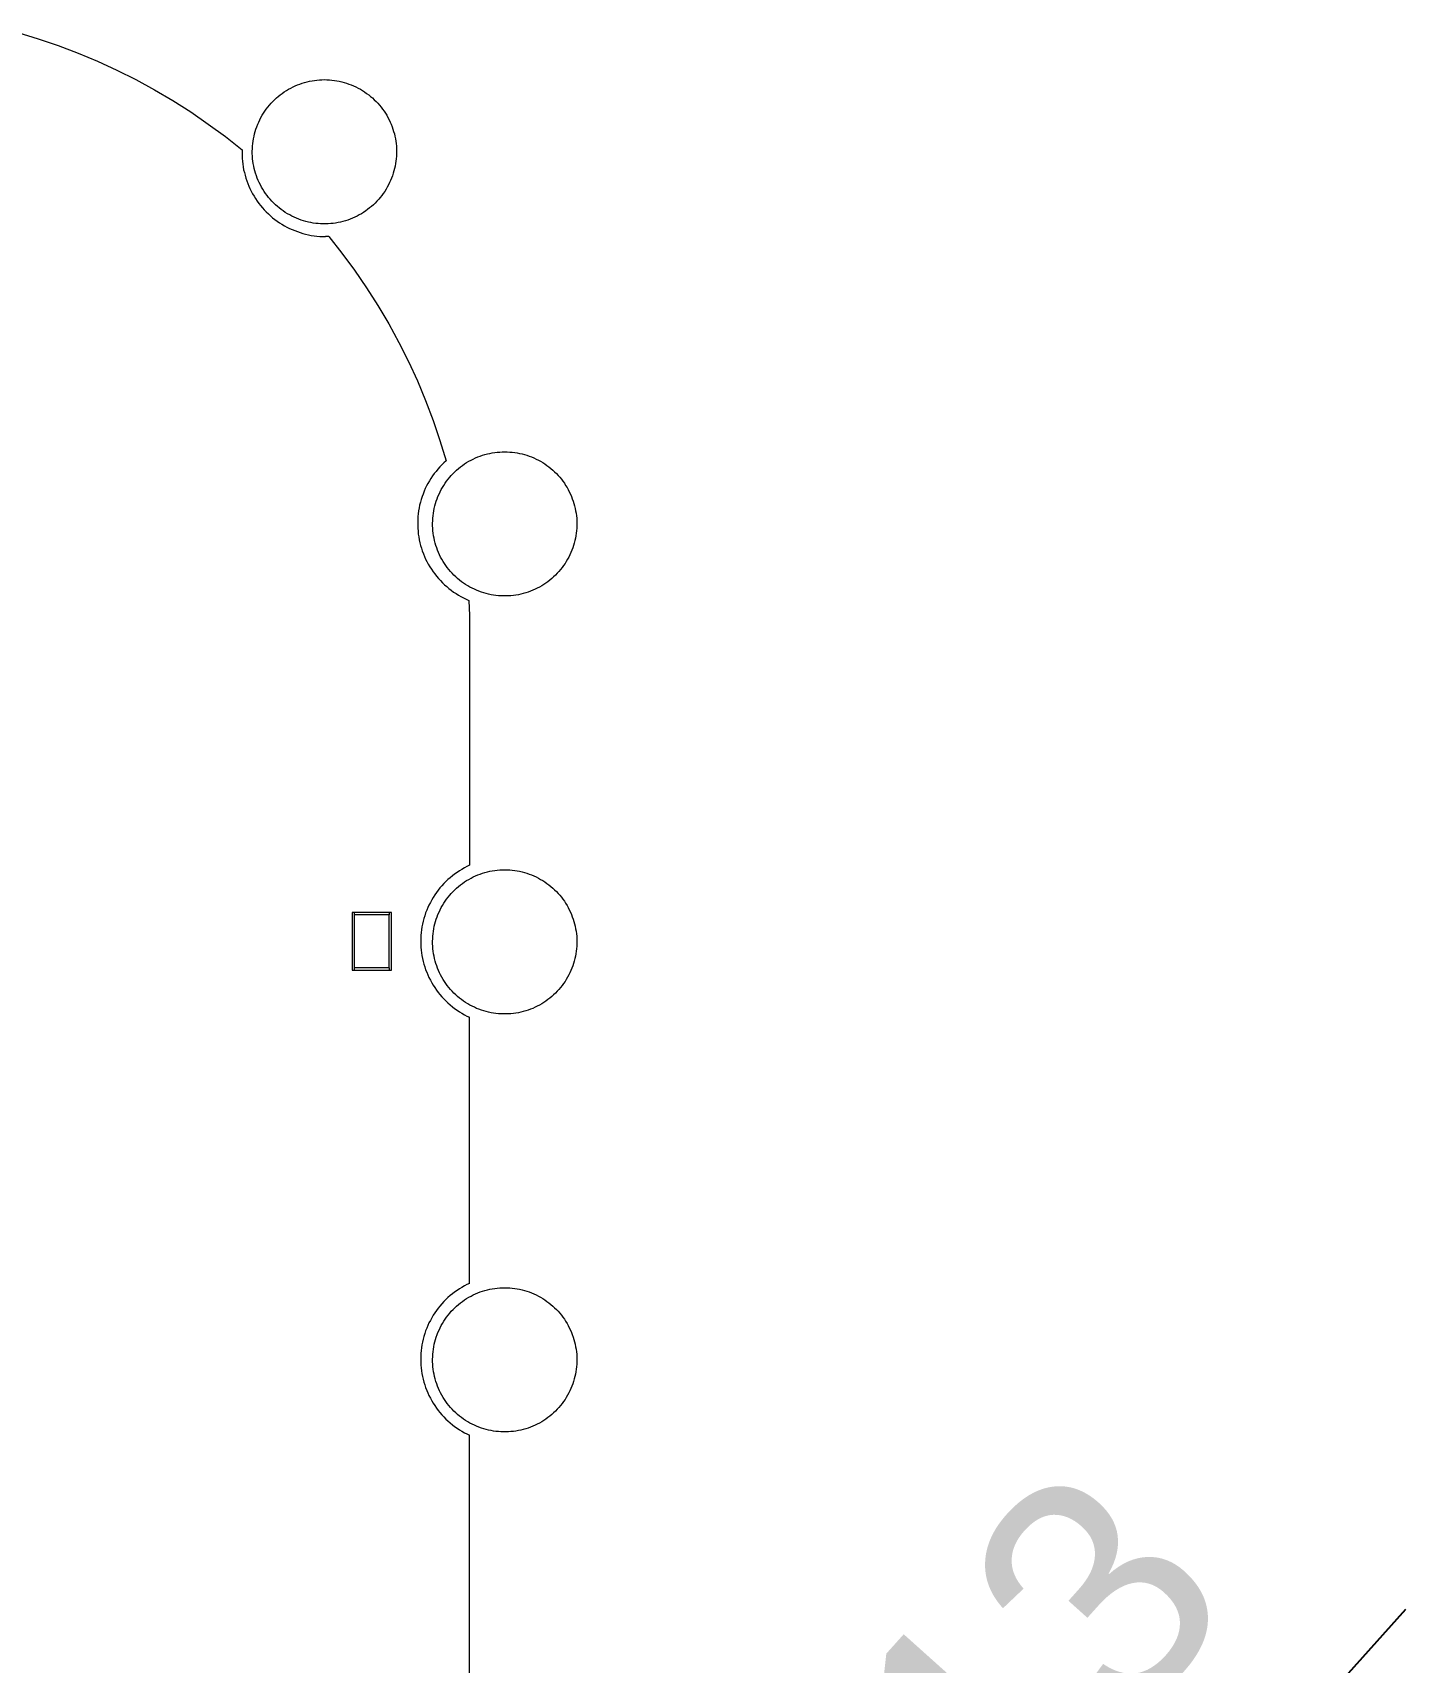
# Model space of a CAD drawing. Header units: millimetres. Extents: x 8434 to 10928, y 788 to 2545.
# Drawn here: x 9519.6 to 9638.9, y 1086.6 to 1228.2 of the extents above; entities that cross this region are included whole.
import ezdxf

# ---------------------------------------------------------------- set-up
doc = ezdxf.new("R2010")
doc.units = ezdxf.units.MM
doc.layers.add('ZANO_R', color=7, linetype='Continuous', lineweight=0)
doc.layers.add('ZANO_W', color=1, linetype='Continuous', lineweight=0)
doc.styles.get("Standard").update_dxf_attribs({"font": 'ARIALUNI.TTF'})
doc.dimstyles.new('pl i ang', dxfattribs={"dimtxt": 50, "dimasz": 50, "dimexe": 1.25, "dimexo": 0.625, "dimgap": 10, "dimtad": 1, "dimtoh": 1, "dimtxsty": 'Standard', "dimcen": 2.5, "dimclrd": 1, "dimclre": 1, "dimclrt": 1, "dimadec": 0, "dimazin": 0, "dimtfac": 1, "dimtmove": 0, "dimatfit": 3, "dimfxl": 1, "dimarcsym": 1})

# ---------------------------------------------------------------- blocks, each defined once
blk = doc.blocks.new('*D425')
at = {"layer": 'ZANO_W', "color": 1, "lineweight": -2}
for p, q in [((9638.86, 1091.18), (9578.15, 1023.46)), ((9556.44, 999.24), (9564.8, 1008.57)), ((9543.09, 984.35), (9529.73, 969.46))]:
    blk.add_line(p, q, dxfattribs=at)
at = {"layer": 'ZANO_W', "color": 1}
for points in [[(9575.67, 1025.69), (9580.63, 1021.24), (9564.8, 1008.57)], [(9545.57, 982.12), (9540.6, 986.57), (9556.44, 999.24)]]:
    blk.add_solid(points, dxfattribs=at)
at = {"layer": 'ZANO_W', "color": 1, "insert": (9600.02, 1078.36), "char_height": 20, "attachment_point": 5, "rotation": 48.1228}
blk.add_mtext('∅13', dxfattribs=at)

msp = doc.modelspace()

# ---------------------------------------------------------------- linework, layer by layer
at = {"layer": 'ZANO_R'}
for p, q in [((9518.31, 1228.23), (9520.08, 1227.7)), ((9520.08, 1227.7), (9521.82, 1227.1)), ((9521.82, 1227.1), (9523.55, 1226.45)), ((9523.55, 1226.45), (9525.25, 1225.74)), ((9525.25, 1225.74), (9526.93, 1224.97)), ((9526.93, 1224.97), (9528.58, 1224.14)), ((9528.58, 1224.14), (9530.2, 1223.26)), ((9542.83, 1223.76), (9543.03, 1223.83)), ((9543.03, 1223.83), (9543.24, 1223.9)), ((9543.24, 1223.9), (9543.45, 1223.95)), ((9543.45, 1223.95), (9543.66, 1224)), ((9543.66, 1224), (9543.88, 1224.04)), ((9543.88, 1224.04), (9544.09, 1224.08)), ((9544.09, 1224.08), (9544.31, 1224.1)), ((9544.31, 1224.1), (9544.52, 1224.12)), ((9544.52, 1224.12), (9544.74, 1224.13)), ((9544.74, 1224.13), (9544.96, 1224.14)), ((9544.96, 1224.14), (9545.18, 1224.13)), ((9545.18, 1224.13), (9545.39, 1224.12)), ((9545.39, 1224.12), (9545.61, 1224.1)), ((9545.61, 1224.1), (9545.83, 1224.08)), ((9545.83, 1224.08), (9546.04, 1224.04)), ((9546.04, 1224.04), (9546.25, 1224)), ((9546.25, 1224), (9546.47, 1223.95)), ((9546.47, 1223.95), (9546.68, 1223.9)), ((9546.68, 1223.9), (9546.88, 1223.83)), ((9546.88, 1223.83), (9547.09, 1223.76)), ((9530.2, 1223.26), (9531.79, 1222.32)), ((9540.47, 1222.24), (9540.62, 1222.4)), ((9540.62, 1222.4), (9540.78, 1222.55)), ((9540.78, 1222.55), (9540.95, 1222.69)), ((9540.95, 1222.69), (9541.12, 1222.82)), ((9541.12, 1222.82), (9541.29, 1222.95)), ((9541.29, 1222.95), (9541.47, 1223.08)), ((9541.47, 1223.08), (9541.65, 1223.2)), ((9541.65, 1223.2), (9541.84, 1223.31)), ((9541.84, 1223.31), (9542.03, 1223.41)), ((9542.03, 1223.41), (9542.23, 1223.51)), ((9542.23, 1223.51), (9542.42, 1223.6)), ((9542.42, 1223.6), (9542.62, 1223.69)), ((9542.62, 1223.69), (9542.83, 1223.76)), ((9547.09, 1223.76), (9547.29, 1223.69)), ((9547.29, 1223.69), (9547.49, 1223.6)), ((9547.49, 1223.6), (9547.69, 1223.51)), ((9547.69, 1223.51), (9547.89, 1223.41)), ((9547.89, 1223.41), (9548.08, 1223.31)), ((9548.08, 1223.31), (9548.26, 1223.2)), ((9548.26, 1223.2), (9548.45, 1223.08)), ((9548.45, 1223.08), (9548.62, 1222.95)), ((9548.62, 1222.95), (9548.8, 1222.82)), ((9548.8, 1222.82), (9548.97, 1222.69)), ((9548.97, 1222.69), (9549.13, 1222.55)), ((9549.13, 1222.55), (9549.29, 1222.4)), ((9549.29, 1222.4), (9549.45, 1222.24)), ((9531.79, 1222.32), (9533.35, 1221.33)), ((9533.35, 1221.33), (9534.87, 1220.28)), ((9539.44, 1220.85), (9539.55, 1221.04)), ((9539.55, 1221.04), (9539.66, 1221.22)), ((9539.66, 1221.22), (9539.78, 1221.4)), ((9539.78, 1221.4), (9539.91, 1221.58)), ((9539.91, 1221.58), (9540.04, 1221.75)), ((9540.04, 1221.75), (9540.18, 1221.92)), ((9540.18, 1221.92), (9540.32, 1222.09)), ((9540.32, 1222.09), (9540.47, 1222.24)), ((9549.45, 1222.24), (9549.6, 1222.09)), ((9549.6, 1222.09), (9549.74, 1221.92)), ((9549.74, 1221.92), (9549.88, 1221.75)), ((9549.88, 1221.75), (9550.01, 1221.58)), ((9550.01, 1221.58), (9550.14, 1221.4)), ((9550.14, 1221.4), (9550.25, 1221.22)), ((9550.25, 1221.22), (9550.37, 1221.04)), ((9550.37, 1221.04), (9550.47, 1220.85)), ((9534.87, 1220.28), (9536.36, 1219.19)), ((9538.89, 1219.43), (9538.95, 1219.64)), ((9538.95, 1219.64), (9539.01, 1219.85)), ((9539.01, 1219.85), (9539.08, 1220.05)), ((9539.08, 1220.05), (9539.16, 1220.26)), ((9539.16, 1220.26), (9539.25, 1220.46)), ((9539.25, 1220.46), (9539.34, 1220.65)), ((9539.34, 1220.65), (9539.44, 1220.85)), ((9550.47, 1220.85), (9550.57, 1220.65)), ((9550.57, 1220.65), (9550.67, 1220.46)), ((9550.67, 1220.46), (9550.75, 1220.26)), ((9550.75, 1220.26), (9550.83, 1220.05)), ((9550.83, 1220.05), (9550.91, 1219.85)), ((9550.91, 1219.85), (9550.97, 1219.64)), ((9550.97, 1219.64), (9551.03, 1219.43)), ((9536.36, 1219.19), (9537.8, 1218.04)), ((9538.69, 1217.93), (9538.7, 1218.14)), ((9538.7, 1218.14), (9538.71, 1218.36)), ((9538.71, 1218.36), (9538.73, 1218.58)), ((9538.73, 1218.58), (9538.76, 1218.79)), ((9538.76, 1218.79), (9538.8, 1219.01)), ((9538.8, 1219.01), (9538.84, 1219.22)), ((9538.84, 1219.22), (9538.89, 1219.43)), ((9551.03, 1219.43), (9551.08, 1219.22)), ((9551.08, 1219.22), (9551.12, 1219.01)), ((9551.12, 1219.01), (9551.16, 1218.79)), ((9551.16, 1218.79), (9551.19, 1218.58)), ((9551.19, 1218.58), (9551.21, 1218.36)), ((9551.21, 1218.36), (9551.22, 1218.14)), ((9551.22, 1218.14), (9551.23, 1217.93)), ((9537.8, 1218.04), (9537.8, 1217.79)), ((9537.8, 1217.79), (9537.8, 1217.55)), ((9537.8, 1217.55), (9537.81, 1217.3)), ((9537.81, 1217.3), (9537.83, 1217.05)), ((9537.83, 1217.05), (9537.86, 1216.8)), ((9537.86, 1216.8), (9537.9, 1216.56)), ((9538.69, 1217.71), (9538.69, 1217.93)), ((9538.7, 1217.49), (9538.69, 1217.71)), ((9538.72, 1217.27), (9538.7, 1217.49)), ((9538.74, 1217.06), (9538.72, 1217.27)), ((9538.78, 1216.84), (9538.74, 1217.06)), ((9538.82, 1216.63), (9538.78, 1216.84)), ((9551.14, 1216.84), (9551.1, 1216.63)), ((9551.17, 1217.06), (9551.14, 1216.84)), ((9551.2, 1217.27), (9551.17, 1217.06)), ((9551.21, 1217.49), (9551.2, 1217.27)), ((9551.22, 1217.71), (9551.21, 1217.49)), ((9551.23, 1217.93), (9551.22, 1217.71)), ((9537.9, 1216.56), (9537.94, 1216.31)), ((9537.94, 1216.31), (9538, 1216.07)), ((9538, 1216.07), (9538.06, 1215.83)), ((9538.06, 1215.83), (9538.13, 1215.59)), ((9538.13, 1215.59), (9538.21, 1215.36)), ((9538.21, 1215.36), (9538.29, 1215.12)), ((9538.86, 1216.42), (9538.82, 1216.63)), ((9538.92, 1216.21), (9538.86, 1216.42)), ((9538.98, 1216), (9538.92, 1216.21)), ((9539.05, 1215.79), (9538.98, 1216)), ((9539.12, 1215.59), (9539.05, 1215.79)), ((9539.21, 1215.39), (9539.12, 1215.59)), ((9539.3, 1215.19), (9539.21, 1215.39)), ((9550.71, 1215.39), (9550.62, 1215.19)), ((9550.79, 1215.59), (9550.71, 1215.39)), ((9550.87, 1215.79), (9550.79, 1215.59)), ((9550.94, 1216), (9550.87, 1215.79)), ((9551, 1216.21), (9550.94, 1216)), ((9551.05, 1216.42), (9551, 1216.21)), ((9551.1, 1216.63), (9551.05, 1216.42)), ((9538.29, 1215.12), (9538.39, 1214.89)), ((9538.39, 1214.89), (9538.49, 1214.67)), ((9538.49, 1214.67), (9538.6, 1214.44)), ((9538.6, 1214.44), (9538.71, 1214.23)), ((9538.71, 1214.23), (9538.84, 1214.01)), ((9538.84, 1214.01), (9538.97, 1213.8)), ((9539.39, 1214.99), (9539.3, 1215.19)), ((9539.5, 1214.8), (9539.39, 1214.99)), ((9539.61, 1214.61), (9539.5, 1214.8)), ((9539.72, 1214.43), (9539.61, 1214.61)), ((9539.84, 1214.25), (9539.72, 1214.43)), ((9539.97, 1214.07), (9539.84, 1214.25)), ((9540.11, 1213.9), (9539.97, 1214.07)), ((9540.25, 1213.74), (9540.11, 1213.9)), ((9549.81, 1213.9), (9549.67, 1213.74)), ((9549.94, 1214.07), (9549.81, 1213.9)), ((9550.07, 1214.25), (9549.94, 1214.07)), ((9550.2, 1214.43), (9550.07, 1214.25)), ((9550.31, 1214.61), (9550.2, 1214.43)), ((9550.42, 1214.8), (9550.31, 1214.61)), ((9550.53, 1214.99), (9550.42, 1214.8)), ((9550.62, 1215.19), (9550.53, 1214.99)), ((9538.97, 1213.8), (9539.11, 1213.59)), ((9539.11, 1213.59), (9539.26, 1213.39)), ((9539.26, 1213.39), (9539.41, 1213.2)), ((9539.41, 1213.2), (9539.57, 1213.01)), ((9539.57, 1213.01), (9539.73, 1212.82)), ((9539.73, 1212.82), (9539.91, 1212.64)), ((9539.91, 1212.64), (9540.09, 1212.47)), ((9540.09, 1212.47), (9540.27, 1212.3)), ((9540.39, 1213.58), (9540.25, 1213.74)), ((9540.55, 1213.42), (9540.39, 1213.58)), ((9540.7, 1213.27), (9540.55, 1213.42)), ((9540.87, 1213.13), (9540.7, 1213.27)), ((9541.03, 1212.99), (9540.87, 1213.13)), ((9541.21, 1212.85), (9541.03, 1212.99)), ((9541.38, 1212.73), (9541.21, 1212.85)), ((9541.56, 1212.6), (9541.38, 1212.73)), ((9541.75, 1212.49), (9541.56, 1212.6)), ((9541.94, 1212.38), (9541.75, 1212.49)), ((9548.17, 1212.49), (9547.98, 1212.38)), ((9548.36, 1212.6), (9548.17, 1212.49)), ((9548.54, 1212.73), (9548.36, 1212.6)), ((9548.71, 1212.85), (9548.54, 1212.73)), ((9548.88, 1212.99), (9548.71, 1212.85)), ((9549.05, 1213.13), (9548.88, 1212.99)), ((9549.21, 1213.27), (9549.05, 1213.13)), ((9549.37, 1213.42), (9549.21, 1213.27)), ((9549.52, 1213.58), (9549.37, 1213.42)), ((9549.67, 1213.74), (9549.52, 1213.58)), ((9540.27, 1212.3), (9540.46, 1212.14)), ((9540.46, 1212.14), (9540.65, 1211.99)), ((9540.65, 1211.99), (9540.85, 1211.84)), ((9540.85, 1211.84), (9541.06, 1211.7)), ((9541.06, 1211.7), (9541.27, 1211.57)), ((9541.27, 1211.57), (9541.48, 1211.44)), ((9541.48, 1211.44), (9541.7, 1211.32)), ((9541.7, 1211.32), (9541.92, 1211.21)), ((9541.92, 1211.21), (9542.15, 1211.11)), ((9542.13, 1212.28), (9541.94, 1212.38)), ((9542.32, 1212.18), (9542.13, 1212.28)), ((9542.15, 1211.11), (9542.38, 1211.02)), ((9542.52, 1212.1), (9542.32, 1212.18)), ((9542.72, 1212.02), (9542.52, 1212.1)), ((9542.93, 1211.94), (9542.72, 1212.02)), ((9543.14, 1211.87), (9542.93, 1211.94)), ((9543.35, 1211.82), (9543.14, 1211.87)), ((9543.56, 1211.76), (9543.35, 1211.82)), ((9543.77, 1211.72), (9543.56, 1211.76)), ((9543.98, 1211.68), (9543.77, 1211.72)), ((9544.2, 1211.65), (9543.98, 1211.68)), ((9544.42, 1211.63), (9544.2, 1211.65)), ((9544.63, 1211.61), (9544.42, 1211.63)), ((9544.85, 1211.61), (9544.63, 1211.61)), ((9545.07, 1211.61), (9544.85, 1211.61)), ((9545.28, 1211.61), (9545.07, 1211.61)), ((9545.5, 1211.63), (9545.28, 1211.61)), ((9545.72, 1211.65), (9545.5, 1211.63)), ((9545.93, 1211.68), (9545.72, 1211.65)), ((9546.15, 1211.72), (9545.93, 1211.68)), ((9546.36, 1211.76), (9546.15, 1211.72)), ((9546.57, 1211.82), (9546.36, 1211.76)), ((9546.78, 1211.87), (9546.57, 1211.82)), ((9546.99, 1211.94), (9546.78, 1211.87)), ((9547.19, 1212.02), (9546.99, 1211.94)), ((9547.39, 1212.1), (9547.19, 1212.02)), ((9547.59, 1212.18), (9547.39, 1212.1)), ((9547.79, 1212.28), (9547.59, 1212.18)), ((9547.98, 1212.38), (9547.79, 1212.28)), ((9542.38, 1211.02), (9542.61, 1210.93)), ((9542.61, 1210.93), (9542.85, 1210.85)), ((9542.85, 1210.85), (9543.08, 1210.78)), ((9543.08, 1210.78), (9543.32, 1210.71)), ((9543.32, 1210.71), (9543.57, 1210.66)), ((9543.57, 1210.66), (9543.81, 1210.61)), ((9543.81, 1210.61), (9544.06, 1210.57)), ((9544.06, 1210.57), (9544.3, 1210.55)), ((9544.3, 1210.55), (9544.55, 1210.52)), ((9544.55, 1210.52), (9544.8, 1210.51)), ((9544.8, 1210.51), (9545.05, 1210.51)), ((9545.19, 1210.51), (9545.05, 1210.51)), ((9545.33, 1210.51), (9545.19, 1210.51)), ((9545.33, 1210.51), (9546.48, 1209.07)), ((9546.48, 1209.07), (9547.57, 1207.58)), ((9547.57, 1207.58), (9548.62, 1206.06)), ((9548.62, 1206.06), (9549.61, 1204.5)), ((9549.61, 1204.5), (9550.55, 1202.91)), ((9550.55, 1202.91), (9551.43, 1201.29)), ((9551.43, 1201.29), (9552.26, 1199.64)), ((9552.26, 1199.64), (9553.03, 1197.96)), ((9553.03, 1197.96), (9553.74, 1196.26)), ((9553.74, 1196.26), (9554.39, 1194.53)), ((9554.39, 1194.53), (9554.99, 1192.79)), ((9554.99, 1192.79), (9555.52, 1191.02)), ((9557.89, 1191.17), (9558.08, 1191.26)), ((9558.08, 1191.26), (9558.28, 1191.35)), ((9558.28, 1191.35), (9558.49, 1191.43)), ((9558.49, 1191.43), (9558.69, 1191.5)), ((9558.69, 1191.5), (9558.9, 1191.56)), ((9558.9, 1191.56), (9559.11, 1191.62)), ((9559.11, 1191.62), (9559.32, 1191.66)), ((9559.32, 1191.66), (9559.54, 1191.71)), ((9559.54, 1191.71), (9559.75, 1191.74)), ((9559.75, 1191.74), (9559.97, 1191.77)), ((9559.97, 1191.77), (9560.18, 1191.78)), ((9560.18, 1191.78), (9560.4, 1191.8)), ((9560.4, 1191.8), (9560.62, 1191.8)), ((9560.62, 1191.8), (9560.84, 1191.8)), ((9560.84, 1191.8), (9561.05, 1191.78)), ((9561.05, 1191.78), (9561.27, 1191.77)), ((9561.27, 1191.77), (9561.49, 1191.74)), ((9561.49, 1191.74), (9561.7, 1191.71)), ((9561.7, 1191.71), (9561.91, 1191.66)), ((9561.91, 1191.66), (9562.13, 1191.62)), ((9562.13, 1191.62), (9562.34, 1191.56)), ((9562.34, 1191.56), (9562.55, 1191.5)), ((9562.55, 1191.5), (9562.75, 1191.43)), ((9562.75, 1191.43), (9562.95, 1191.35)), ((9562.95, 1191.35), (9563.15, 1191.26)), ((9563.15, 1191.26), (9563.35, 1191.17)), ((9554.49, 1189.9), (9554.34, 1189.7)), ((9554.65, 1190.1), (9554.49, 1189.9)), ((9554.81, 1190.3), (9554.65, 1190.1)), ((9554.98, 1190.49), (9554.81, 1190.3)), ((9555.15, 1190.67), (9554.98, 1190.49)), ((9555.33, 1190.85), (9555.15, 1190.67)), ((9555.52, 1191.02), (9555.33, 1190.85)), ((9555.98, 1189.75), (9556.13, 1189.91)), ((9556.13, 1189.91), (9556.28, 1190.06)), ((9556.28, 1190.06), (9556.44, 1190.21)), ((9556.44, 1190.21), (9556.61, 1190.35)), ((9556.61, 1190.35), (9556.78, 1190.49)), ((9556.78, 1190.49), (9556.95, 1190.62)), ((9556.95, 1190.62), (9557.13, 1190.74)), ((9557.13, 1190.74), (9557.31, 1190.86)), ((9557.31, 1190.86), (9557.5, 1190.97)), ((9557.5, 1190.97), (9557.69, 1191.07)), ((9557.69, 1191.07), (9557.89, 1191.17)), ((9563.35, 1191.17), (9563.55, 1191.07)), ((9563.55, 1191.07), (9563.74, 1190.97)), ((9563.74, 1190.97), (9563.92, 1190.86)), ((9563.92, 1190.86), (9564.11, 1190.74)), ((9564.11, 1190.74), (9564.28, 1190.62)), ((9564.28, 1190.62), (9564.46, 1190.49)), ((9564.46, 1190.49), (9564.63, 1190.35)), ((9564.63, 1190.35), (9564.79, 1190.21)), ((9564.79, 1190.21), (9564.95, 1190.06)), ((9564.95, 1190.06), (9565.11, 1189.91)), ((9565.11, 1189.91), (9565.26, 1189.75)), ((9553.72, 1188.6), (9553.62, 1188.37)), ((9553.83, 1188.83), (9553.72, 1188.6)), ((9553.95, 1189.05), (9553.83, 1188.83)), ((9554.07, 1189.27), (9553.95, 1189.05)), ((9554.2, 1189.49), (9554.07, 1189.27)), ((9554.34, 1189.7), (9554.2, 1189.49)), ((9555, 1188.31), (9555.1, 1188.51)), ((9555.1, 1188.51), (9555.21, 1188.7)), ((9555.21, 1188.7), (9555.32, 1188.88)), ((9555.32, 1188.88), (9555.44, 1189.07)), ((9555.44, 1189.07), (9555.57, 1189.24)), ((9555.57, 1189.24), (9555.7, 1189.42)), ((9555.7, 1189.42), (9555.84, 1189.58)), ((9555.84, 1189.58), (9555.98, 1189.75)), ((9565.26, 1189.75), (9565.4, 1189.58)), ((9565.4, 1189.58), (9565.54, 1189.42)), ((9565.54, 1189.42), (9565.67, 1189.24)), ((9565.67, 1189.24), (9565.8, 1189.07)), ((9565.8, 1189.07), (9565.91, 1188.88)), ((9565.91, 1188.88), (9566.03, 1188.7)), ((9566.03, 1188.7), (9566.13, 1188.51)), ((9566.13, 1188.51), (9566.23, 1188.31)), ((9553.23, 1187.17), (9553.18, 1186.92)), ((9553.29, 1187.41), (9553.23, 1187.17)), ((9553.36, 1187.66), (9553.29, 1187.41)), ((9553.44, 1187.9), (9553.36, 1187.66)), ((9553.52, 1188.13), (9553.44, 1187.9)), ((9553.62, 1188.37), (9553.52, 1188.13)), ((9554.5, 1186.88), (9554.55, 1187.09)), ((9554.55, 1187.09), (9554.61, 1187.3)), ((9554.61, 1187.3), (9554.67, 1187.51)), ((9554.67, 1187.51), (9554.74, 1187.72)), ((9554.74, 1187.72), (9554.82, 1187.92)), ((9554.82, 1187.92), (9554.91, 1188.12)), ((9554.91, 1188.12), (9555, 1188.31)), ((9566.23, 1188.31), (9566.33, 1188.12)), ((9566.33, 1188.12), (9566.41, 1187.92)), ((9566.41, 1187.92), (9566.49, 1187.72)), ((9566.49, 1187.72), (9566.57, 1187.51)), ((9566.57, 1187.51), (9566.63, 1187.3)), ((9566.63, 1187.3), (9566.69, 1187.09)), ((9566.69, 1187.09), (9566.74, 1186.88)), ((9553.08, 1186.17), (9553.06, 1185.91)), ((9553.06, 1185.91), (9553.06, 1185.66)), ((9553.06, 1185.66), (9553.06, 1185.41)), ((9553.1, 1186.42), (9553.08, 1186.17)), ((9553.14, 1186.67), (9553.1, 1186.42)), ((9553.18, 1186.92), (9553.14, 1186.67)), ((9554.35, 1185.59), (9554.36, 1185.8)), ((9554.35, 1185.37), (9554.35, 1185.59)), ((9554.36, 1185.8), (9554.37, 1186.02)), ((9554.37, 1186.02), (9554.39, 1186.24)), ((9554.39, 1186.24), (9554.42, 1186.45)), ((9554.42, 1186.45), (9554.46, 1186.67)), ((9554.46, 1186.67), (9554.5, 1186.88)), ((9566.74, 1186.88), (9566.78, 1186.67)), ((9566.78, 1186.67), (9566.82, 1186.45)), ((9566.82, 1186.45), (9566.85, 1186.24)), ((9566.85, 1186.24), (9566.87, 1186.02)), ((9566.87, 1186.02), (9566.88, 1185.8)), ((9566.88, 1185.8), (9566.89, 1185.59)), ((9566.89, 1185.59), (9566.88, 1185.37)), ((9553.06, 1185.41), (9553.07, 1185.15)), ((9553.07, 1185.15), (9553.09, 1184.9)), ((9553.09, 1184.9), (9553.11, 1184.65)), ((9553.11, 1184.65), (9553.15, 1184.4)), ((9553.15, 1184.4), (9553.2, 1184.15)), ((9553.2, 1184.15), (9553.25, 1183.9)), ((9554.36, 1185.15), (9554.35, 1185.37)), ((9554.38, 1184.94), (9554.36, 1185.15)), ((9554.4, 1184.72), (9554.38, 1184.94)), ((9554.44, 1184.5), (9554.4, 1184.72)), ((9554.48, 1184.29), (9554.44, 1184.5)), ((9554.52, 1184.08), (9554.48, 1184.29)), ((9566.76, 1184.29), (9566.71, 1184.08)), ((9566.8, 1184.5), (9566.76, 1184.29)), ((9566.83, 1184.72), (9566.8, 1184.5)), ((9566.86, 1184.94), (9566.83, 1184.72)), ((9566.87, 1185.15), (9566.86, 1184.94)), ((9566.88, 1185.37), (9566.87, 1185.15)), ((9553.25, 1183.9), (9553.31, 1183.66)), ((9553.31, 1183.66), (9553.38, 1183.42)), ((9553.38, 1183.42), (9553.46, 1183.18)), ((9553.46, 1183.18), (9553.55, 1182.94)), ((9553.55, 1182.94), (9553.65, 1182.7)), ((9554.58, 1183.87), (9554.52, 1184.08)), ((9554.64, 1183.66), (9554.58, 1183.87)), ((9554.71, 1183.45), (9554.64, 1183.66)), ((9554.78, 1183.25), (9554.71, 1183.45)), ((9554.87, 1183.05), (9554.78, 1183.25)), ((9554.96, 1182.85), (9554.87, 1183.05)), ((9555.05, 1182.65), (9554.96, 1182.85)), ((9566.28, 1182.85), (9566.19, 1182.65)), ((9566.37, 1183.05), (9566.28, 1182.85)), ((9566.45, 1183.25), (9566.37, 1183.05)), ((9566.53, 1183.45), (9566.45, 1183.25)), ((9566.6, 1183.66), (9566.53, 1183.45)), ((9566.66, 1183.87), (9566.6, 1183.66)), ((9566.71, 1184.08), (9566.66, 1183.87)), ((9553.65, 1182.7), (9553.75, 1182.47)), ((9553.75, 1182.47), (9553.86, 1182.25)), ((9553.86, 1182.25), (9553.98, 1182.02)), ((9553.98, 1182.02), (9554.11, 1181.81)), ((9554.11, 1181.81), (9554.25, 1181.59)), ((9554.25, 1181.59), (9554.39, 1181.38)), ((9554.39, 1181.38), (9554.54, 1181.18)), ((9555.16, 1182.46), (9555.05, 1182.65)), ((9555.27, 1182.27), (9555.16, 1182.46)), ((9555.38, 1182.09), (9555.27, 1182.27)), ((9555.5, 1181.91), (9555.38, 1182.09)), ((9555.63, 1181.74), (9555.5, 1181.91)), ((9555.77, 1181.56), (9555.63, 1181.74)), ((9555.91, 1181.4), (9555.77, 1181.56)), ((9556.05, 1181.24), (9555.91, 1181.4)), ((9565.33, 1181.4), (9565.18, 1181.24)), ((9565.47, 1181.56), (9565.33, 1181.4)), ((9565.6, 1181.74), (9565.47, 1181.56)), ((9565.73, 1181.91), (9565.6, 1181.74)), ((9565.86, 1182.09), (9565.73, 1181.91)), ((9565.97, 1182.27), (9565.86, 1182.09)), ((9566.08, 1182.46), (9565.97, 1182.27)), ((9566.19, 1182.65), (9566.08, 1182.46)), ((9554.54, 1181.18), (9554.7, 1180.98)), ((9554.7, 1180.98), (9554.86, 1180.79)), ((9554.86, 1180.79), (9555.03, 1180.6)), ((9555.03, 1180.6), (9555.21, 1180.42)), ((9555.21, 1180.42), (9555.39, 1180.24)), ((9555.39, 1180.24), (9555.58, 1180.08)), ((9555.58, 1180.08), (9555.77, 1179.91)), ((9555.77, 1179.91), (9555.97, 1179.76)), ((9556.21, 1181.08), (9556.05, 1181.24)), ((9556.36, 1180.93), (9556.21, 1181.08)), ((9556.53, 1180.79), (9556.36, 1180.93)), ((9556.69, 1180.65), (9556.53, 1180.79)), ((9556.87, 1180.51), (9556.69, 1180.65)), ((9557.04, 1180.39), (9556.87, 1180.51)), ((9557.22, 1180.27), (9557.04, 1180.39)), ((9557.41, 1180.15), (9557.22, 1180.27)), ((9557.6, 1180.04), (9557.41, 1180.15)), ((9557.79, 1179.94), (9557.6, 1180.04)), ((9557.98, 1179.85), (9557.79, 1179.94)), ((9563.45, 1179.94), (9563.25, 1179.85)), ((9563.64, 1180.04), (9563.45, 1179.94)), ((9563.83, 1180.15), (9563.64, 1180.04)), ((9564.02, 1180.27), (9563.83, 1180.15)), ((9564.2, 1180.39), (9564.02, 1180.27)), ((9564.37, 1180.51), (9564.2, 1180.39)), ((9564.54, 1180.65), (9564.37, 1180.51)), ((9564.71, 1180.79), (9564.54, 1180.65)), ((9564.87, 1180.93), (9564.71, 1180.79)), ((9565.03, 1181.08), (9564.87, 1180.93)), ((9565.18, 1181.24), (9565.03, 1181.08)), ((9555.97, 1179.76), (9556.18, 1179.61)), ((9556.18, 1179.61), (9556.39, 1179.47)), ((9556.39, 1179.47), (9556.6, 1179.34)), ((9556.6, 1179.34), (9556.82, 1179.21)), ((9556.82, 1179.21), (9557.05, 1179.1)), ((9557.05, 1179.1), (9557.28, 1178.99)), ((9557.28, 1178.99), (9557.51, 1178.88)), ((9557.51, 1178.88), (9557.55, 1177.58)), ((9558.18, 1179.76), (9557.98, 1179.85)), ((9558.38, 1179.68), (9558.18, 1179.76)), ((9558.59, 1179.6), (9558.38, 1179.68)), ((9558.8, 1179.54), (9558.59, 1179.6)), ((9559.01, 1179.48), (9558.8, 1179.54)), ((9559.22, 1179.42), (9559.01, 1179.48)), ((9559.43, 1179.38), (9559.22, 1179.42)), ((9559.64, 1179.34), (9559.43, 1179.38)), ((9559.86, 1179.31), (9559.64, 1179.34)), ((9560.08, 1179.29), (9559.86, 1179.31)), ((9560.29, 1179.27), (9560.08, 1179.29)), ((9560.51, 1179.27), (9560.29, 1179.27)), ((9560.73, 1179.27), (9560.51, 1179.27)), ((9560.94, 1179.27), (9560.73, 1179.27)), ((9561.16, 1179.29), (9560.94, 1179.27)), ((9561.38, 1179.31), (9561.16, 1179.29)), ((9561.59, 1179.34), (9561.38, 1179.31)), ((9561.81, 1179.38), (9561.59, 1179.34)), ((9562.02, 1179.42), (9561.81, 1179.38)), ((9562.23, 1179.48), (9562.02, 1179.42)), ((9562.44, 1179.54), (9562.23, 1179.48)), ((9562.65, 1179.6), (9562.44, 1179.54)), ((9562.85, 1179.68), (9562.65, 1179.6)), ((9563.05, 1179.76), (9562.85, 1179.68)), ((9563.25, 1179.85), (9563.05, 1179.76)), ((9557.55, 1177.58), (9557.57, 1176.28)), ((9557.57, 1176.28), (9557.57, 1155.86)), ((9557.57, 1155.86), (9557.34, 1155.75)), ((9555.51, 1154.44), (9555.33, 1154.27)), ((9555.69, 1154.62), (9555.51, 1154.44)), ((9555.88, 1154.78), (9555.69, 1154.62)), ((9556.07, 1154.94), (9555.88, 1154.78)), ((9556.27, 1155.09), (9556.07, 1154.94)), ((9556.48, 1155.24), (9556.27, 1155.09)), ((9556.69, 1155.38), (9556.48, 1155.24)), ((9556.9, 1155.51), (9556.69, 1155.38)), ((9557.12, 1155.63), (9556.9, 1155.51)), ((9556.95, 1154.29), (9557.13, 1154.41)), ((9557.34, 1155.75), (9557.12, 1155.63)), ((9557.13, 1154.41), (9557.31, 1154.53)), ((9557.31, 1154.53), (9557.5, 1154.64)), ((9557.5, 1154.64), (9557.69, 1154.75)), ((9557.69, 1154.75), (9557.89, 1154.85)), ((9557.89, 1154.85), (9558.08, 1154.94)), ((9558.08, 1154.94), (9558.28, 1155.02)), ((9558.28, 1155.02), (9558.49, 1155.1)), ((9558.49, 1155.1), (9558.69, 1155.17)), ((9558.69, 1155.17), (9558.9, 1155.23)), ((9558.9, 1155.23), (9559.11, 1155.29)), ((9559.11, 1155.29), (9559.32, 1155.34)), ((9559.32, 1155.34), (9559.54, 1155.38)), ((9559.54, 1155.38), (9559.75, 1155.41)), ((9559.75, 1155.41), (9559.97, 1155.44)), ((9559.97, 1155.44), (9560.18, 1155.46)), ((9560.18, 1155.46), (9560.4, 1155.47)), ((9560.4, 1155.47), (9560.62, 1155.47)), ((9560.62, 1155.47), (9560.84, 1155.47)), ((9560.84, 1155.47), (9561.05, 1155.46)), ((9561.05, 1155.46), (9561.27, 1155.44)), ((9561.27, 1155.44), (9561.49, 1155.41)), ((9561.49, 1155.41), (9561.7, 1155.38)), ((9561.7, 1155.38), (9561.91, 1155.34)), ((9561.91, 1155.34), (9562.13, 1155.29)), ((9562.13, 1155.29), (9562.34, 1155.23)), ((9562.34, 1155.23), (9562.55, 1155.17)), ((9562.55, 1155.17), (9562.75, 1155.1)), ((9562.75, 1155.1), (9562.95, 1155.02)), ((9562.95, 1155.02), (9563.15, 1154.94)), ((9563.15, 1154.94), (9563.35, 1154.85)), ((9563.35, 1154.85), (9563.55, 1154.75)), ((9563.55, 1154.75), (9563.74, 1154.64)), ((9563.74, 1154.64), (9563.92, 1154.53)), ((9563.92, 1154.53), (9564.11, 1154.41)), ((9564.11, 1154.41), (9564.28, 1154.29)), ((9554.41, 1153.07), (9554.28, 1152.86)), ((9554.54, 1153.29), (9554.41, 1153.07)), ((9554.69, 1153.49), (9554.54, 1153.29)), ((9554.84, 1153.69), (9554.69, 1153.49)), ((9554.99, 1153.89), (9554.84, 1153.69)), ((9555.16, 1154.08), (9554.99, 1153.89)), ((9555.33, 1154.27), (9555.16, 1154.08)), ((9555.57, 1152.92), (9555.7, 1153.09)), ((9555.7, 1153.09), (9555.84, 1153.26)), ((9555.84, 1153.26), (9555.98, 1153.42)), ((9555.98, 1153.42), (9556.13, 1153.58)), ((9556.13, 1153.58), (9556.28, 1153.73)), ((9556.28, 1153.73), (9556.44, 1153.88)), ((9556.44, 1153.88), (9556.61, 1154.02)), ((9556.61, 1154.02), (9556.78, 1154.16)), ((9556.78, 1154.16), (9556.95, 1154.29)), ((9564.28, 1154.29), (9564.46, 1154.16)), ((9564.46, 1154.16), (9564.63, 1154.02)), ((9564.63, 1154.02), (9564.79, 1153.88)), ((9564.79, 1153.88), (9564.95, 1153.73)), ((9564.95, 1153.73), (9565.11, 1153.58)), ((9565.11, 1153.58), (9565.26, 1153.42)), ((9565.26, 1153.42), (9565.4, 1153.26)), ((9565.4, 1153.26), (9565.54, 1153.09)), ((9565.54, 1153.09), (9565.67, 1152.92)), ((9547.37, 1151.76), (9547.37, 1146.76)), ((9550.77, 1151.76), (9547.37, 1151.76)), ((9547.57, 1151.56), (9547.57, 1151.76)), ((9550.57, 1151.76), (9550.57, 1151.56)), ((9550.77, 1146.76), (9550.77, 1151.76)), ((9553.75, 1151.72), (9553.67, 1151.48)), ((9553.84, 1151.95), (9553.75, 1151.72)), ((9553.94, 1152.19), (9553.84, 1151.95)), ((9554.04, 1152.41), (9553.94, 1152.19)), ((9554.16, 1152.64), (9554.04, 1152.41)), ((9554.28, 1152.86), (9554.16, 1152.64)), ((9554.74, 1151.39), (9554.82, 1151.59)), ((9554.82, 1151.59), (9554.91, 1151.79)), ((9554.91, 1151.79), (9555, 1151.99)), ((9555, 1151.99), (9555.1, 1152.18)), ((9555.1, 1152.18), (9555.21, 1152.37)), ((9555.21, 1152.37), (9555.32, 1152.56)), ((9555.32, 1152.56), (9555.44, 1152.74)), ((9555.44, 1152.74), (9555.57, 1152.92)), ((9565.67, 1152.92), (9565.8, 1152.74)), ((9565.8, 1152.74), (9565.91, 1152.56)), ((9565.91, 1152.56), (9566.03, 1152.37)), ((9566.03, 1152.37), (9566.13, 1152.18)), ((9566.13, 1152.18), (9566.23, 1151.99)), ((9566.23, 1151.99), (9566.33, 1151.79)), ((9566.33, 1151.79), (9566.41, 1151.59)), ((9566.41, 1151.59), (9566.49, 1151.39)), ((9550.57, 1151.56), (9547.57, 1151.56)), ((9547.57, 1146.96), (9547.57, 1151.56)), ((9550.57, 1146.96), (9550.57, 1151.56)), ((9553.39, 1150.26), (9553.36, 1150.01)), ((9553.43, 1150.51), (9553.39, 1150.26)), ((9553.48, 1150.75), (9553.43, 1150.51)), ((9553.53, 1151), (9553.48, 1150.75)), ((9553.6, 1151.24), (9553.53, 1151)), ((9553.67, 1151.48), (9553.6, 1151.24)), ((9554.42, 1150.13), (9554.46, 1150.34)), ((9554.46, 1150.34), (9554.5, 1150.56)), ((9554.5, 1150.56), (9554.55, 1150.77)), ((9554.55, 1150.77), (9554.61, 1150.98)), ((9554.61, 1150.98), (9554.67, 1151.19)), ((9554.67, 1151.19), (9554.74, 1151.39)), ((9566.49, 1151.39), (9566.57, 1151.19)), ((9566.57, 1151.19), (9566.63, 1150.98)), ((9566.63, 1150.98), (9566.69, 1150.77)), ((9566.69, 1150.77), (9566.74, 1150.56)), ((9566.74, 1150.56), (9566.78, 1150.34)), ((9566.78, 1150.34), (9566.82, 1150.13)), ((9553.34, 1149.76), (9553.32, 1149.51)), ((9553.32, 1149.51), (9553.32, 1149.26)), ((9553.32, 1149.26), (9553.32, 1149)), ((9553.32, 1149), (9553.34, 1148.75)), ((9553.36, 1150.01), (9553.34, 1149.76)), ((9553.34, 1148.75), (9553.36, 1148.5)), ((9554.35, 1149.26), (9554.36, 1149.48)), ((9554.35, 1149.04), (9554.35, 1149.26)), ((9554.36, 1148.83), (9554.35, 1149.04)), ((9554.36, 1149.48), (9554.37, 1149.7)), ((9554.38, 1148.61), (9554.36, 1148.83)), ((9554.37, 1149.7), (9554.39, 1149.91)), ((9554.39, 1149.91), (9554.42, 1150.13)), ((9566.82, 1150.13), (9566.85, 1149.91)), ((9566.85, 1149.91), (9566.87, 1149.7)), ((9566.87, 1148.83), (9566.86, 1148.61)), ((9566.87, 1149.7), (9566.88, 1149.48)), ((9566.88, 1149.04), (9566.87, 1148.83)), ((9566.88, 1149.48), (9566.89, 1149.26)), ((9566.89, 1149.26), (9566.88, 1149.04)), ((9553.36, 1148.5), (9553.39, 1148.25)), ((9553.39, 1148.25), (9553.43, 1148.01)), ((9553.43, 1148.01), (9553.48, 1147.76)), ((9553.48, 1147.76), (9553.53, 1147.51)), ((9553.53, 1147.51), (9553.6, 1147.27)), ((9554.4, 1148.39), (9554.38, 1148.61)), ((9554.44, 1148.18), (9554.4, 1148.39)), ((9554.48, 1147.96), (9554.44, 1148.18)), ((9554.52, 1147.75), (9554.48, 1147.96)), ((9554.58, 1147.54), (9554.52, 1147.75)), ((9554.64, 1147.33), (9554.58, 1147.54)), ((9554.71, 1147.13), (9554.64, 1147.33)), ((9566.6, 1147.33), (9566.53, 1147.13)), ((9566.66, 1147.54), (9566.6, 1147.33)), ((9566.71, 1147.75), (9566.66, 1147.54)), ((9566.76, 1147.96), (9566.71, 1147.75)), ((9566.8, 1148.18), (9566.76, 1147.96)), ((9566.83, 1148.39), (9566.8, 1148.18)), ((9566.86, 1148.61), (9566.83, 1148.39)), ((9547.37, 1146.76), (9550.77, 1146.76)), ((9550.57, 1146.96), (9547.57, 1146.96)), ((9547.57, 1146.76), (9547.57, 1146.96)), ((9550.57, 1146.96), (9550.57, 1146.76)), ((9553.6, 1147.27), (9553.67, 1147.03)), ((9553.67, 1147.03), (9553.75, 1146.79)), ((9553.75, 1146.79), (9553.84, 1146.56)), ((9553.84, 1146.56), (9553.94, 1146.33)), ((9553.94, 1146.33), (9554.04, 1146.1)), ((9554.04, 1146.1), (9554.16, 1145.87)), ((9554.78, 1146.92), (9554.71, 1147.13)), ((9554.87, 1146.72), (9554.78, 1146.92)), ((9554.96, 1146.52), (9554.87, 1146.72)), ((9555.05, 1146.33), (9554.96, 1146.52)), ((9555.16, 1146.14), (9555.05, 1146.33)), ((9555.27, 1145.95), (9555.16, 1146.14)), ((9555.38, 1145.77), (9555.27, 1145.95)), ((9565.97, 1145.95), (9565.86, 1145.77)), ((9566.08, 1146.14), (9565.97, 1145.95)), ((9566.19, 1146.33), (9566.08, 1146.14)), ((9566.28, 1146.52), (9566.19, 1146.33)), ((9566.37, 1146.72), (9566.28, 1146.52)), ((9566.45, 1146.92), (9566.37, 1146.72)), ((9566.53, 1147.13), (9566.45, 1146.92)), ((9554.16, 1145.87), (9554.28, 1145.65)), ((9554.28, 1145.65), (9554.41, 1145.44)), ((9554.41, 1145.44), (9554.54, 1145.23)), ((9554.54, 1145.23), (9554.69, 1145.02)), ((9554.69, 1145.02), (9554.84, 1144.82)), ((9554.84, 1144.82), (9554.99, 1144.62)), ((9554.99, 1144.62), (9555.16, 1144.43)), ((9555.5, 1145.59), (9555.38, 1145.77)), ((9555.63, 1145.41), (9555.5, 1145.59)), ((9555.77, 1145.24), (9555.63, 1145.41)), ((9555.91, 1145.07), (9555.77, 1145.24)), ((9556.05, 1144.91), (9555.91, 1145.07)), ((9556.21, 1144.76), (9556.05, 1144.91)), ((9556.36, 1144.61), (9556.21, 1144.76)), ((9556.53, 1144.46), (9556.36, 1144.61)), ((9564.87, 1144.61), (9564.71, 1144.46)), ((9565.03, 1144.76), (9564.87, 1144.61)), ((9565.18, 1144.91), (9565.03, 1144.76)), ((9565.33, 1145.07), (9565.18, 1144.91)), ((9565.47, 1145.24), (9565.33, 1145.07)), ((9565.6, 1145.41), (9565.47, 1145.24)), ((9565.73, 1145.59), (9565.6, 1145.41)), ((9565.86, 1145.77), (9565.73, 1145.59)), ((9555.16, 1144.43), (9555.33, 1144.25)), ((9555.33, 1144.25), (9555.51, 1144.07)), ((9555.51, 1144.07), (9555.69, 1143.9)), ((9555.69, 1143.9), (9555.88, 1143.73)), ((9555.88, 1143.73), (9556.07, 1143.57)), ((9556.07, 1143.57), (9556.27, 1143.42)), ((9556.27, 1143.42), (9556.48, 1143.27)), ((9556.48, 1143.27), (9556.69, 1143.13)), ((9556.69, 1144.32), (9556.53, 1144.46)), ((9556.87, 1144.19), (9556.69, 1144.32)), ((9556.69, 1143.13), (9556.9, 1143)), ((9557.04, 1144.06), (9556.87, 1144.19)), ((9557.22, 1143.94), (9557.04, 1144.06)), ((9557.41, 1143.83), (9557.22, 1143.94)), ((9557.6, 1143.72), (9557.41, 1143.83)), ((9557.79, 1143.62), (9557.6, 1143.72)), ((9557.98, 1143.52), (9557.79, 1143.62)), ((9558.18, 1143.43), (9557.98, 1143.52)), ((9558.38, 1143.35), (9558.18, 1143.43)), ((9558.59, 1143.28), (9558.38, 1143.35)), ((9558.8, 1143.21), (9558.59, 1143.28)), ((9559.01, 1143.15), (9558.8, 1143.21)), ((9559.22, 1143.1), (9559.01, 1143.15)), ((9559.43, 1143.05), (9559.22, 1143.1)), ((9562.02, 1143.1), (9561.81, 1143.05)), ((9562.23, 1143.15), (9562.02, 1143.1)), ((9562.44, 1143.21), (9562.23, 1143.15)), ((9562.65, 1143.28), (9562.44, 1143.21)), ((9562.85, 1143.35), (9562.65, 1143.28)), ((9563.05, 1143.43), (9562.85, 1143.35)), ((9563.25, 1143.52), (9563.05, 1143.43)), ((9563.45, 1143.62), (9563.25, 1143.52)), ((9563.64, 1143.72), (9563.45, 1143.62)), ((9563.83, 1143.83), (9563.64, 1143.72)), ((9564.02, 1143.94), (9563.83, 1143.83)), ((9564.2, 1144.06), (9564.02, 1143.94)), ((9564.37, 1144.19), (9564.2, 1144.06)), ((9564.54, 1144.32), (9564.37, 1144.19)), ((9564.71, 1144.46), (9564.54, 1144.32)), ((9556.9, 1143), (9557.12, 1142.88)), ((9557.12, 1142.88), (9557.34, 1142.76)), ((9557.34, 1142.76), (9557.57, 1142.66)), ((9557.57, 1119.53), (9557.57, 1142.66)), ((9559.64, 1143.02), (9559.43, 1143.05)), ((9559.86, 1142.99), (9559.64, 1143.02)), ((9560.08, 1142.96), (9559.86, 1142.99)), ((9560.29, 1142.95), (9560.08, 1142.96)), ((9560.51, 1142.94), (9560.29, 1142.95)), ((9560.73, 1142.94), (9560.51, 1142.94)), ((9560.94, 1142.95), (9560.73, 1142.94)), ((9561.16, 1142.96), (9560.94, 1142.95)), ((9561.38, 1142.99), (9561.16, 1142.96)), ((9561.59, 1143.02), (9561.38, 1142.99)), ((9561.81, 1143.05), (9561.59, 1143.02)), ((9556.69, 1119.05), (9556.48, 1118.91)), ((9556.9, 1119.18), (9556.69, 1119.05)), ((9557.12, 1119.31), (9556.9, 1119.18)), ((9557.34, 1119.42), (9557.12, 1119.31)), ((9557.57, 1119.53), (9557.34, 1119.42)), ((9559.11, 1118.96), (9559.32, 1119.01)), ((9559.32, 1119.01), (9559.54, 1119.05)), ((9559.54, 1119.05), (9559.75, 1119.09)), ((9559.75, 1119.09), (9559.97, 1119.12)), ((9559.97, 1119.12), (9560.18, 1119.13)), ((9560.18, 1119.13), (9560.4, 1119.15)), ((9560.4, 1119.15), (9560.62, 1119.15)), ((9560.62, 1119.15), (9560.84, 1119.15)), ((9560.84, 1119.15), (9561.05, 1119.13)), ((9561.05, 1119.13), (9561.27, 1119.12)), ((9561.27, 1119.12), (9561.49, 1119.09)), ((9561.49, 1119.09), (9561.7, 1119.05)), ((9561.7, 1119.05), (9561.91, 1119.01)), ((9561.91, 1119.01), (9562.13, 1118.96)), ((9555.16, 1117.76), (9554.99, 1117.56)), ((9555.33, 1117.94), (9555.16, 1117.76)), ((9555.51, 1118.12), (9555.33, 1117.94)), ((9555.69, 1118.29), (9555.51, 1118.12)), ((9555.88, 1118.46), (9555.69, 1118.29)), ((9556.07, 1118.62), (9555.88, 1118.46)), ((9556.27, 1118.77), (9556.07, 1118.62)), ((9556.48, 1118.91), (9556.27, 1118.77)), ((9556.44, 1117.56), (9556.61, 1117.7)), ((9556.61, 1117.7), (9556.78, 1117.83)), ((9556.78, 1117.83), (9556.95, 1117.96)), ((9556.95, 1117.96), (9557.13, 1118.09)), ((9557.13, 1118.09), (9557.31, 1118.21)), ((9557.31, 1118.21), (9557.5, 1118.32)), ((9557.5, 1118.32), (9557.69, 1118.42)), ((9557.69, 1118.42), (9557.89, 1118.52)), ((9557.89, 1118.52), (9558.08, 1118.61)), ((9558.08, 1118.61), (9558.28, 1118.7)), ((9558.28, 1118.7), (9558.49, 1118.78)), ((9558.49, 1118.78), (9558.69, 1118.85)), ((9558.69, 1118.85), (9558.9, 1118.91)), ((9558.9, 1118.91), (9559.11, 1118.96)), ((9562.13, 1118.96), (9562.34, 1118.91)), ((9562.34, 1118.91), (9562.55, 1118.85)), ((9562.55, 1118.85), (9562.75, 1118.78)), ((9562.75, 1118.78), (9562.95, 1118.7)), ((9562.95, 1118.7), (9563.15, 1118.61)), ((9563.15, 1118.61), (9563.35, 1118.52)), ((9563.35, 1118.52), (9563.55, 1118.42)), ((9563.55, 1118.42), (9563.74, 1118.32)), ((9563.74, 1118.32), (9563.92, 1118.21)), ((9563.92, 1118.21), (9564.11, 1118.09)), ((9564.11, 1118.09), (9564.28, 1117.96)), ((9564.28, 1117.96), (9564.46, 1117.83)), ((9564.46, 1117.83), (9564.63, 1117.7)), ((9564.63, 1117.7), (9564.79, 1117.56)), ((9554.16, 1116.31), (9554.04, 1116.09)), ((9554.28, 1116.53), (9554.16, 1116.31)), ((9554.41, 1116.75), (9554.28, 1116.53)), ((9554.54, 1116.96), (9554.41, 1116.75)), ((9554.69, 1117.17), (9554.54, 1116.96)), ((9554.84, 1117.37), (9554.69, 1117.17)), ((9554.99, 1117.56), (9554.84, 1117.37)), ((9555.21, 1116.05), (9555.32, 1116.23)), ((9555.32, 1116.23), (9555.44, 1116.41)), ((9555.44, 1116.41), (9555.57, 1116.59)), ((9555.57, 1116.59), (9555.7, 1116.77)), ((9555.7, 1116.77), (9555.84, 1116.93)), ((9555.84, 1116.93), (9555.98, 1117.1)), ((9555.98, 1117.1), (9556.13, 1117.26)), ((9556.13, 1117.26), (9556.28, 1117.41)), ((9556.28, 1117.41), (9556.44, 1117.56)), ((9564.79, 1117.56), (9564.95, 1117.41)), ((9564.95, 1117.41), (9565.11, 1117.26)), ((9565.11, 1117.26), (9565.26, 1117.1)), ((9565.26, 1117.1), (9565.4, 1116.93)), ((9565.4, 1116.93), (9565.54, 1116.77)), ((9565.54, 1116.77), (9565.67, 1116.59)), ((9565.67, 1116.59), (9565.8, 1116.41)), ((9565.8, 1116.41), (9565.91, 1116.23)), ((9565.91, 1116.23), (9566.03, 1116.05)), ((9553.6, 1114.92), (9553.53, 1114.67)), ((9553.67, 1115.16), (9553.6, 1114.92)), ((9553.75, 1115.39), (9553.67, 1115.16)), ((9553.84, 1115.63), (9553.75, 1115.39)), ((9553.94, 1115.86), (9553.84, 1115.63)), ((9554.04, 1116.09), (9553.94, 1115.86)), ((9554.61, 1114.65), (9554.67, 1114.86)), ((9554.67, 1114.86), (9554.74, 1115.07)), ((9554.74, 1115.07), (9554.82, 1115.27)), ((9554.82, 1115.27), (9554.91, 1115.47)), ((9554.91, 1115.47), (9555, 1115.66)), ((9555, 1115.66), (9555.1, 1115.86)), ((9555.1, 1115.86), (9555.21, 1116.05)), ((9566.03, 1116.05), (9566.13, 1115.86)), ((9566.13, 1115.86), (9566.23, 1115.66)), ((9566.23, 1115.66), (9566.33, 1115.47)), ((9566.33, 1115.47), (9566.41, 1115.27)), ((9566.41, 1115.27), (9566.49, 1115.07)), ((9566.49, 1115.07), (9566.57, 1114.86)), ((9566.57, 1114.86), (9566.63, 1114.65)), ((9553.34, 1113.43), (9553.32, 1113.18)), ((9553.36, 1113.68), (9553.34, 1113.43)), ((9553.39, 1113.93), (9553.36, 1113.68)), ((9553.43, 1114.18), (9553.39, 1113.93)), ((9553.48, 1114.43), (9553.43, 1114.18)), ((9553.53, 1114.67), (9553.48, 1114.43)), ((9554.36, 1113.15), (9554.37, 1113.37)), ((9554.37, 1113.37), (9554.39, 1113.59)), ((9554.39, 1113.59), (9554.42, 1113.8)), ((9554.42, 1113.8), (9554.46, 1114.02)), ((9554.46, 1114.02), (9554.5, 1114.23)), ((9554.5, 1114.23), (9554.55, 1114.44)), ((9554.55, 1114.44), (9554.61, 1114.65)), ((9566.63, 1114.65), (9566.69, 1114.44)), ((9566.69, 1114.44), (9566.74, 1114.23)), ((9566.74, 1114.23), (9566.78, 1114.02)), ((9566.78, 1114.02), (9566.82, 1113.8)), ((9566.82, 1113.8), (9566.85, 1113.59)), ((9566.85, 1113.59), (9566.87, 1113.37)), ((9566.87, 1113.37), (9566.88, 1113.15)), ((9553.32, 1113.18), (9553.32, 1112.93)), ((9553.32, 1112.93), (9553.32, 1112.68)), ((9553.32, 1112.68), (9553.34, 1112.43)), ((9553.34, 1112.43), (9553.36, 1112.18)), ((9553.36, 1112.18), (9553.39, 1111.93)), ((9553.39, 1111.93), (9553.43, 1111.68)), ((9554.35, 1112.94), (9554.36, 1113.15)), ((9554.35, 1112.72), (9554.35, 1112.94)), ((9554.36, 1112.5), (9554.35, 1112.72)), ((9554.38, 1112.28), (9554.36, 1112.5)), ((9554.4, 1112.07), (9554.38, 1112.28)), ((9554.44, 1111.85), (9554.4, 1112.07)), ((9566.83, 1112.07), (9566.8, 1111.85)), ((9566.86, 1112.28), (9566.83, 1112.07)), ((9566.87, 1112.5), (9566.86, 1112.28)), ((9566.88, 1112.72), (9566.87, 1112.5)), ((9566.88, 1113.15), (9566.89, 1112.94)), ((9566.89, 1112.94), (9566.88, 1112.72)), ((9553.43, 1111.68), (9553.48, 1111.43)), ((9553.48, 1111.43), (9553.53, 1111.19)), ((9553.53, 1111.19), (9553.6, 1110.95)), ((9553.6, 1110.95), (9553.67, 1110.7)), ((9553.67, 1110.7), (9553.75, 1110.47)), ((9554.48, 1111.64), (9554.44, 1111.85)), ((9554.52, 1111.43), (9554.48, 1111.64)), ((9554.58, 1111.22), (9554.52, 1111.43)), ((9554.64, 1111.01), (9554.58, 1111.22)), ((9554.71, 1110.8), (9554.64, 1111.01)), ((9554.78, 1110.6), (9554.71, 1110.8)), ((9554.87, 1110.4), (9554.78, 1110.6)), ((9566.45, 1110.6), (9566.37, 1110.4)), ((9566.53, 1110.8), (9566.45, 1110.6)), ((9566.6, 1111.01), (9566.53, 1110.8)), ((9566.66, 1111.22), (9566.6, 1111.01)), ((9566.71, 1111.43), (9566.66, 1111.22)), ((9566.76, 1111.64), (9566.71, 1111.43)), ((9566.8, 1111.85), (9566.76, 1111.64)), ((9553.75, 1110.47), (9553.84, 1110.23)), ((9553.84, 1110.23), (9553.94, 1110)), ((9553.94, 1110), (9554.04, 1109.77)), ((9554.04, 1109.77), (9554.16, 1109.55)), ((9554.16, 1109.55), (9554.28, 1109.33)), ((9554.28, 1109.33), (9554.41, 1109.11)), ((9554.41, 1109.11), (9554.54, 1108.9)), ((9554.96, 1110.2), (9554.87, 1110.4)), ((9555.05, 1110), (9554.96, 1110.2)), ((9555.16, 1109.81), (9555.05, 1110)), ((9555.27, 1109.62), (9555.16, 1109.81)), ((9555.38, 1109.44), (9555.27, 1109.62)), ((9555.5, 1109.26), (9555.38, 1109.44)), ((9555.63, 1109.09), (9555.5, 1109.26)), ((9555.77, 1108.91), (9555.63, 1109.09)), ((9565.6, 1109.09), (9565.47, 1108.91)), ((9565.73, 1109.26), (9565.6, 1109.09)), ((9565.86, 1109.44), (9565.73, 1109.26)), ((9565.97, 1109.62), (9565.86, 1109.44)), ((9566.08, 1109.81), (9565.97, 1109.62)), ((9566.19, 1110), (9566.08, 1109.81)), ((9566.28, 1110.2), (9566.19, 1110)), ((9566.37, 1110.4), (9566.28, 1110.2)), ((9554.54, 1108.9), (9554.69, 1108.69)), ((9554.69, 1108.69), (9554.84, 1108.49)), ((9554.84, 1108.49), (9554.99, 1108.3)), ((9554.99, 1108.3), (9555.16, 1108.11)), ((9555.16, 1108.11), (9555.33, 1107.92)), ((9555.33, 1107.92), (9555.51, 1107.74)), ((9555.51, 1107.74), (9555.69, 1107.57)), ((9555.91, 1108.75), (9555.77, 1108.91)), ((9556.05, 1108.59), (9555.91, 1108.75)), ((9556.21, 1108.43), (9556.05, 1108.59)), ((9556.36, 1108.28), (9556.21, 1108.43)), ((9556.53, 1108.14), (9556.36, 1108.28)), ((9556.69, 1108), (9556.53, 1108.14)), ((9556.87, 1107.86), (9556.69, 1108)), ((9557.04, 1107.74), (9556.87, 1107.86)), ((9557.22, 1107.62), (9557.04, 1107.74)), ((9564.2, 1107.74), (9564.02, 1107.62)), ((9564.37, 1107.86), (9564.2, 1107.74)), ((9564.54, 1108), (9564.37, 1107.86)), ((9564.71, 1108.14), (9564.54, 1108)), ((9564.87, 1108.28), (9564.71, 1108.14)), ((9565.03, 1108.43), (9564.87, 1108.28)), ((9565.18, 1108.59), (9565.03, 1108.43)), ((9565.33, 1108.75), (9565.18, 1108.59)), ((9565.47, 1108.91), (9565.33, 1108.75)), ((9555.69, 1107.57), (9555.88, 1107.4)), ((9555.88, 1107.4), (9556.07, 1107.24)), ((9556.07, 1107.24), (9556.27, 1107.09)), ((9556.27, 1107.09), (9556.48, 1106.95)), ((9556.48, 1106.95), (9556.69, 1106.81)), ((9556.69, 1106.81), (9556.9, 1106.68)), ((9556.9, 1106.68), (9557.12, 1106.55)), ((9557.12, 1106.55), (9557.34, 1106.44)), ((9557.41, 1107.5), (9557.22, 1107.62)), ((9557.34, 1106.44), (9557.57, 1106.33)), ((9557.6, 1107.39), (9557.41, 1107.5)), ((9557.57, 1083.21), (9557.57, 1106.33)), ((9557.79, 1107.29), (9557.6, 1107.39)), ((9557.98, 1107.2), (9557.79, 1107.29)), ((9558.18, 1107.11), (9557.98, 1107.2)), ((9558.38, 1107.03), (9558.18, 1107.11)), ((9558.59, 1106.95), (9558.38, 1107.03)), ((9558.8, 1106.89), (9558.59, 1106.95)), ((9559.01, 1106.83), (9558.8, 1106.89)), ((9559.22, 1106.77), (9559.01, 1106.83)), ((9559.43, 1106.73), (9559.22, 1106.77)), ((9559.64, 1106.69), (9559.43, 1106.73)), ((9559.86, 1106.66), (9559.64, 1106.69)), ((9560.08, 1106.64), (9559.86, 1106.66)), ((9560.29, 1106.62), (9560.08, 1106.64)), ((9560.51, 1106.62), (9560.29, 1106.62)), ((9560.73, 1106.62), (9560.51, 1106.62)), ((9560.94, 1106.62), (9560.73, 1106.62)), ((9561.16, 1106.64), (9560.94, 1106.62)), ((9561.38, 1106.66), (9561.16, 1106.64)), ((9561.59, 1106.69), (9561.38, 1106.66)), ((9561.81, 1106.73), (9561.59, 1106.69)), ((9562.02, 1106.77), (9561.81, 1106.73)), ((9562.23, 1106.83), (9562.02, 1106.77)), ((9562.44, 1106.89), (9562.23, 1106.83)), ((9562.65, 1106.95), (9562.44, 1106.89)), ((9562.85, 1107.03), (9562.65, 1106.95)), ((9563.05, 1107.11), (9562.85, 1107.03)), ((9563.25, 1107.2), (9563.05, 1107.11)), ((9563.45, 1107.29), (9563.25, 1107.2)), ((9563.64, 1107.39), (9563.45, 1107.29)), ((9563.83, 1107.5), (9563.64, 1107.39)), ((9564.02, 1107.62), (9563.83, 1107.5))]:
    msp.add_line(p, q, dxfattribs=at)

# ---------------------------------------------------------------- dimensions: what is measured, and where the dimension line sits
at = {"layer": 'ZANO_W'}
dim = msp.add_diameter_dim_2p(p1=(9556.44, 999.24), p2=(9564.8, 1008.57), dimstyle='pl i ang', override={"dimtxt": 20, "dimasz": 20, "dimexe": 10, "dimexo": 10, "dimtoh": 0, "dimdec": 0, "dimtdec": 0, "dimtmove": 1}, dxfattribs=at)
dim.commit()
dim.dimension.update_dxf_attribs({"geometry": '*D425', "text_midpoint": (9600.02, 1078.36)})

doc.saveas('drawing.dxf')
